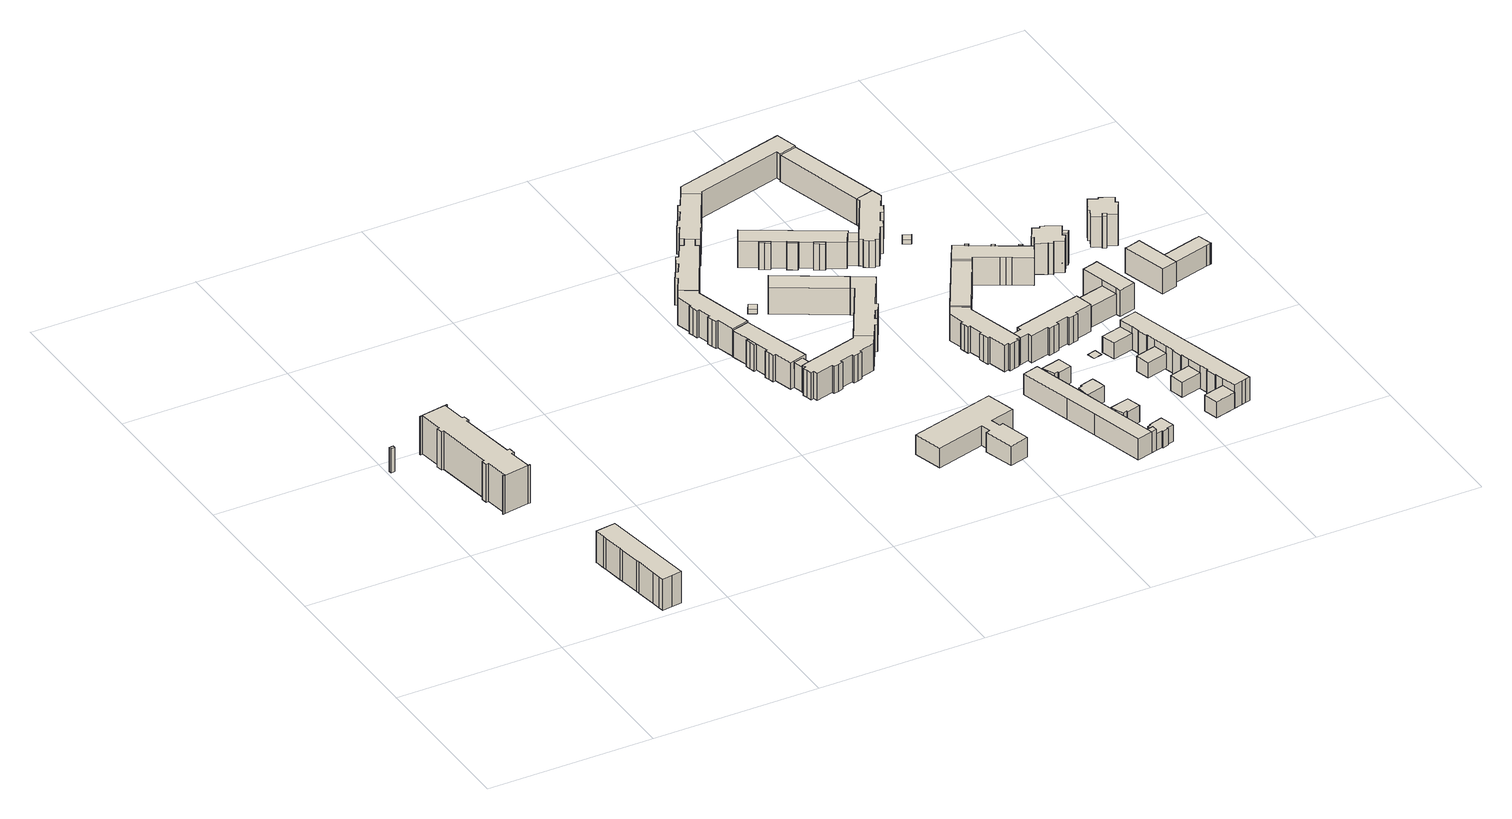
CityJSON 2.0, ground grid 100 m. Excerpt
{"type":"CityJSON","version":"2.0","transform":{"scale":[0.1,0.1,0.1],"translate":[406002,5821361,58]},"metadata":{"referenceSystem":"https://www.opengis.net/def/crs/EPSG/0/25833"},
"CityObjects":{
"building1":{"type":"Building","attributes":{"Gemeindeschluessel":"11000010","BezugspunktDach":"2200","function":"51009_1610","measuredHeight":15.2,"storeysAboveGround":0},"address":[{"country":"Germany","locality":"Berlin"}],"geometry":[{"type":"Solid","lod":"1","boundaries":[[[[0,1,2,3]],[[4,5,6,7]],[[4,7,3,2]],[[5,4,2,1]],[[6,5,1,0]],[[7,6,0,3]]]]}]},
"building2":{"type":"Building","attributes":{"Gemeindeschluessel":"11000010","BezugspunktDach":"2200","function":"31001_1010","measuredHeight":19.89,"storeysAboveGround":6},"address":[{"country":"Germany","locality":"Berlin","thoroughfareNumber":"15, 17, 19, 21","thoroughfareName":"Lichtenhainer Straße"}],"geometry":[{"type":"Solid","lod":"1","boundaries":[[[[8,9,10,11,12,13,14,15,16,17,18,19,20,21]],[[22,23,24,25,26,27,28,29,30,31,32,33,34,35]],[[22,35,21,20]],[[23,22,20,19]],[[24,23,19,18]],[[25,24,18,17]],[[26,25,17,16]],[[27,26,16,15]],[[28,27,15,14]],[[29,28,14,13]],[[30,29,13,12]],[[31,30,12,11]],[[32,31,11,10]],[[33,32,10,9]],[[34,33,9,8]],[[35,34,8,21]]]]}]},
"building3":{"type":"Building","attributes":{"Gemeindeschluessel":"11000010","BezugspunktDach":"2200","function":"31001_1022","measuredHeight":24.16,"storeysAboveGround":8},"address":[{"country":"Germany","locality":"Berlin","thoroughfareNumber":"23","thoroughfareName":"Lichtenhainer Straße"}],"geometry":[{"type":"Solid","lod":"1","boundaries":[[[[36,37,38,39,40,41,42,43,44,45,46,47,48,49,50,51,52,53,54,55,56,57,58,59,60,61,62,63,64,65]],[[66,67,68,69,70,71,72,73,74,75,76,77,78,79,80,81,82,83,84,85,86,87,88,89,90,91,92,93,94,95]],[[66,95,65,64]],[[67,66,64,63]],[[68,67,63,62]],[[69,68,62,61]],[[70,69,61,60]],[[71,70,60,59]],[[72,71,59,58]],[[73,72,58,57]],[[74,73,57,56]],[[75,74,56,55]],[[76,75,55,54]],[[77,76,54,53]],[[78,77,53,52]],[[79,78,52,51]],[[80,79,51,50]],[[81,80,50,49]],[[82,81,49,48]],[[83,82,48,47]],[[84,83,47,46]],[[85,84,46,45]],[[86,85,45,44]],[[87,86,44,43]],[[88,87,43,42]],[[89,88,42,41]],[[90,89,41,40]],[[91,90,40,39]],[[92,91,39,38]],[[93,92,38,37]],[[94,93,37,36]],[[95,94,36,65]]]]}]},
"building4":{"type":"Building","attributes":{"Gemeindeschluessel":"11000010","function":"31001_1010"},"address":[{"country":"Germany","locality":"Berlin","thoroughfareNumber":"10, 12, 8","thoroughfareName":"Albert-Kuntz-Straße"}],"children":["building4-1","building4-2","building4-3"]},
"building4-1":{"type":"BuildingPart","attributes":{"BezugspunktDach":"2200","measuredHeight":16.73,"storeysAboveGround":5},"parents":["building4"],"geometry":[{"type":"MultiSurface","lod":"1","boundaries":[[[96,97,98,99,100,101,102,103,104,105,106,107,108,109]],[[110,111,112,113,114,115,116,117,118,119,120,121,122,123]],[[110,123,109,108]],[[111,110,108,107]],[[124,125,126,127,128,111,107,106]],[[113,112,106,105]],[[114,113,105,104]],[[115,114,104,103]],[[116,115,103,102]],[[117,116,102,101]],[[118,117,101,100]],[[119,118,100,99]],[[123,122,96,109]],[[112,128,127,126,125,124]],[[129,120,119,99,98]],[[121,120,98,97]],[[121,97,96,122]]]}]},
"building4-2":{"type":"BuildingPart","attributes":{"BezugspunktDach":"2200","measuredHeight":16.73,"storeysAboveGround":5},"parents":["building4"],"geometry":[{"type":"MultiSurface","lod":"1","boundaries":[[[130,131,99,98,97,96,132]],[[122,121,120,119,133,134,135]],[[122,135,132,96]],[[133,119,99,131]],[[134,133,131,130]],[[135,134,130,132]],[[122,96,97,121]],[[120,121,97,98]],[[136,119,120,98,99]]]}]},
"building4-3":{"type":"BuildingPart","attributes":{"BezugspunktDach":"2200","measuredHeight":15.89,"storeysAboveGround":5},"parents":["building4"],"geometry":[{"type":"Solid","lod":"1","boundaries":[[[[137,138,126,125]],[[127,139,140,112]],[[139,127,126,138]],[[140,139,138,137]],[[112,140,137,125]],[[127,112,125,126]]]]}]},
"building5":{"type":"Building","attributes":{"Gemeindeschluessel":"11000010","BezugspunktDach":"2200","function":"31001_1010","measuredHeight":17.14,"storeysAboveGround":5},"address":[{"country":"Germany","locality":"Berlin","thoroughfareNumber":"14, 16, 18","thoroughfareName":"Albert-Kuntz-Straße"}],"geometry":[{"type":"Solid","lod":"1","boundaries":[[[[141,142,143,144,145,146,147,148,149,150,151,152,153,154,155,156]],[[157,158,159,160,161,162,163,164,165,166,167,168,169,170,171,172]],[[157,172,156,155]],[[158,157,155,154]],[[159,158,154,153]],[[160,159,153,152]],[[161,160,152,151]],[[162,161,151,150]],[[163,162,150,149]],[[164,163,149,148]],[[165,164,148,147]],[[166,165,147,146]],[[167,166,146,145]],[[168,167,145,144]],[[169,168,144,143]],[[170,169,143,142]],[[171,170,142,141]],[[172,171,141,156]]]]}]},
"building6":{"type":"Building","attributes":{"Gemeindeschluessel":"11000010","BezugspunktDach":"2200","function":"31001_1010","measuredHeight":17.09,"storeysAboveGround":5},"address":[{"country":"Germany","locality":"Berlin","thoroughfareNumber":"2, 4, 6","thoroughfareName":"Albert-Kuntz-Straße"}],"geometry":[{"type":"Solid","lod":"1","boundaries":[[[[173,174,175,176,177,178,179,180,181,182,183,184,185,186,187,188,189,190,191,192,193,194]],[[195,196,197,198,199,200,201,202,203,204,205,206,207,208,209,210,211,212,213,214,215,216]],[[195,216,194,193]],[[196,195,193,192]],[[197,196,192,191]],[[198,197,191,190]],[[199,198,190,189]],[[200,199,189,188]],[[201,200,188,187]],[[202,201,187,186]],[[203,202,186,185]],[[204,203,185,184]],[[205,204,184,183]],[[206,205,183,182]],[[207,206,182,181]],[[208,207,181,180]],[[209,208,180,179]],[[210,209,179,178]],[[211,210,178,177]],[[212,211,177,176]],[[213,212,176,175]],[[214,213,175,174]],[[215,214,174,173]],[[216,215,173,194]]]]}]},
"building7":{"type":"Building","attributes":{"name":"Melanchthon-Gymnasium","Gemeindeschluessel":"11000010","BezugspunktDach":"2200","function":"31001_3021","measuredHeight":12.32,"storeysAboveGround":3},"address":[{"country":"Germany","locality":"Berlin","thoroughfareNumber":"75","thoroughfareName":"Adele-Sandrock-Straße"}],"geometry":[{"type":"Solid","lod":"1","boundaries":[[[[217,218,219,220,221,222,223,224,225,226,227,228]],[[229,230,231,232,233,234,235,236,237,238,239,240]],[[229,240,228,227]],[[230,229,227,226]],[[231,230,226,225]],[[232,231,225,224]],[[233,232,224,223]],[[234,233,223,222]],[[235,234,222,221]],[[236,235,221,220]],[[237,236,220,219]],[[238,237,219,218]],[[239,238,218,217]],[[240,239,217,228]]]]}]},
"building8":{"type":"Building","attributes":{"Gemeindeschluessel":"11000010","BezugspunktDach":"2200","function":"31001_1010","measuredHeight":16.7,"storeysAboveGround":5},"address":[{"country":"Germany","locality":"Berlin","thoroughfareNumber":"20, 22, 24","thoroughfareName":"Albert-Kuntz-Straße"}],"geometry":[{"type":"Solid","lod":"1","boundaries":[[[[241,242,243,244,245,246,247,248,249,250,251,252,253,254,255,256,257,258]],[[259,260,261,262,263,264,265,266,267,268,269,270,271,272,273,274,275,276]],[[259,276,258,257]],[[260,259,257,256]],[[261,260,256,255]],[[262,261,255,254]],[[263,262,254,253]],[[264,263,253,252]],[[265,264,252,251]],[[266,265,251,250]],[[267,266,250,249]],[[268,267,249,248]],[[269,268,248,247]],[[270,269,247,246]],[[271,270,246,245]],[[272,271,245,244]],[[273,272,244,243]],[[274,273,243,242]],[[275,274,242,241]],[[276,275,241,258]]]]}]},
"building9":{"type":"Building","attributes":{"Gemeindeschluessel":"11000010","BezugspunktDach":"2200","function":"31001_2520","measuredHeight":2.68,"storeysAboveGround":1},"address":[{"country":"Germany","locality":"Berlin","thoroughfareNumber":"85 (1)","thoroughfareName":"Adele-Sandrock-Straße"}],"geometry":[{"type":"Solid","lod":"1","boundaries":[[[[277,278,279,280]],[[281,282,283,284]],[[281,284,280,279]],[[282,281,279,278]],[[283,282,278,277]],[[284,283,277,280]]]]}]},
"building10":{"type":"Building","attributes":{"Gemeindeschluessel":"11000010","BezugspunktDach":"2200","function":"31001_1010","measuredHeight":16.84,"storeysAboveGround":5},"address":[{"country":"Germany","locality":"Berlin","thoroughfareNumber":"26, 28, 30","thoroughfareName":"Albert-Kuntz-Straße"}],"geometry":[{"type":"Solid","lod":"1","boundaries":[[[[245,244,285,286,287,288,289,290,291,292,293,294,295,296,297,298]],[[299,300,301,302,303,304,305,306,307,308,309,310,311,312,313,314]],[[299,314,298,297]],[[300,299,297,296]],[[301,300,296,295]],[[302,301,295,294]],[[303,302,294,293]],[[304,303,293,292]],[[305,304,292,291]],[[306,305,291,290]],[[307,306,290,289]],[[308,307,289,288]],[[309,308,288,287]],[[310,309,287,286]],[[311,310,286,285]],[[312,311,285,244]],[[313,312,244,245]],[[314,313,245,298]]]]}]},
"building11":{"type":"Building","attributes":{"Gemeindeschluessel":"11000010","BezugspunktDach":"2200","function":"31001_1010","measuredHeight":16.77,"storeysAboveGround":5},"address":[{"country":"Germany","locality":"Berlin","thoroughfareNumber":"93, 95, 97","thoroughfareName":"Adele-Sandrock-Straße"}],"geometry":[{"type":"Solid","lod":"1","boundaries":[[[[315,316,317,318]],[[319,320,321,322]],[[319,322,318,317]],[[320,319,317,316]],[[321,320,316,315]],[[322,321,315,318]]]]}]},
"building12":{"type":"Building","attributes":{"Gemeindeschluessel":"11000010","BezugspunktDach":"2200","function":"31001_1010","measuredHeight":16.81,"storeysAboveGround":5},"address":[{"country":"Germany","locality":"Berlin","thoroughfareNumber":"85, 87, 89, 91","thoroughfareName":"Adele-Sandrock-Straße"}],"geometry":[{"type":"Solid","lod":"1","boundaries":[[[[323,324,325,326,327,328,329,330,331,332,333,334,335,336,337,338]],[[339,340,341,342,343,344,345,346,347,348,349,350,351,352,353,354]],[[339,354,338,337]],[[340,339,337,336]],[[341,340,336,335]],[[342,341,335,334]],[[343,342,334,333]],[[344,343,333,332]],[[345,344,332,331]],[[346,345,331,330]],[[347,346,330,329]],[[348,347,329,328]],[[349,348,328,327]],[[350,349,327,326]],[[351,350,326,325]],[[352,351,325,324]],[[353,352,324,323]],[[354,353,323,338]]]]}]},
"building13":{"type":"Building","attributes":{"Gemeindeschluessel":"11000010","function":"31001_1010"},"address":[{"country":"Germany","locality":"Berlin","thoroughfareNumber":"101, 103, 105, 99","thoroughfareName":"Adele-Sandrock-Straße"}],"children":["building13-1","building13-2","building13-3","building13-4","building13-5"]},
"building13-1":{"type":"BuildingPart","attributes":{"BezugspunktDach":"2200","measuredHeight":16.67,"storeysAboveGround":5},"parents":["building13"],"geometry":[{"type":"MultiSurface","lod":"1","boundaries":[[[355,356,357,358,359,360,361,362,363]],[[364,365,366,367,368,369,370,371,372]],[[364,372,363,362]],[[365,364,362,361]],[[373,374,361,360]],[[367,366,360,359]],[[368,367,359,375,376,368,377]],[[369,368,358,357]],[[378,379,357,356,380,381]],[[372,371,355,363]],[[366,365,374,373]],[[377,368,376,375,382,358]],[[369,357,379,378]],[[370,381,380,356]],[[371,383,370,356,355]]]}]},
"building13-2":{"type":"BuildingPart","attributes":{"BezugspunktDach":"2200","measuredHeight":15.43,"storeysAboveGround":5},"parents":["building13"],"geometry":[{"type":"MultiSurface","lod":"1","boundaries":[[[384,385,374,373]],[[365,386,387,366]],[[386,365,374,385]],[[387,386,385,384]],[[366,387,384,373]],[[365,388,366,373,374]]]}]},
"building13-3":{"type":"BuildingPart","attributes":{"BezugspunktDach":"2200","measuredHeight":16.67,"storeysAboveGround":5},"parents":["building13"],"geometry":[{"type":"MultiSurface","lod":"1","boundaries":[[[389,357,379,390]],[[378,369,391,392]],[[378,392,390,379]],[[391,369,357,389]],[[392,391,389,390]],[[393,369,378,379,357]]]}]},
"building13-4":{"type":"BuildingPart","attributes":{"BezugspunktDach":"2200","measuredHeight":16.67,"storeysAboveGround":5},"parents":["building13"],"geometry":[{"type":"Solid","lod":"1","boundaries":[[[[394,395,375,358,396]],[[368,376,397,398,399]],[[368,399,396,358]],[[397,376,375,395]],[[398,397,395,394]],[[399,398,394,396]],[[376,368,358,375]]]]}]},
"building13-5":{"type":"BuildingPart","attributes":{"BezugspunktDach":"2200","measuredHeight":16.67,"storeysAboveGround":5},"parents":["building13"],"geometry":[{"type":"MultiSurface","lod":"1","boundaries":[[[400,401,380,355,402]],[[371,381,403,404,405]],[[371,405,402,355]],[[403,381,380,401]],[[404,403,401,400]],[[405,404,400,402]],[[381,370,356,380]],[[371,355,356,370]]]}]},
"building14":{"type":"Building","attributes":{"Gemeindeschluessel":"11000010","function":"31001_1010"},"address":[{"country":"Germany","locality":"Berlin","thoroughfareNumber":"40, 42, 44, 46","thoroughfareName":"Adele-Sandrock-Straße"}],"children":["building14-1","building14-2","building14-3","building14-4","building14-5","building14-6","building14-7","building14-8","building14-9"]},
"building14-1":{"type":"BuildingPart","attributes":{"BezugspunktDach":"2200","measuredHeight":13.2,"storeysAboveGround":6},"parents":["building14"],"geometry":[{"type":"MultiSurface","lod":"1","boundaries":[[[406,407,408,409,410,411,412,413,414,415,416,417,418]],[[419,420,421,422,423,424,425,426,427,428,429,430,431]],[[419,431,418,417]],[[432,433,419,417,416]],[[421,420,416,415]],[[434,435,436,415,414]],[[423,422,414,413]],[[424,423,413,412]],[[425,437,438,439,412,411]],[[426,425,411,410]],[[428,427,409,408]],[[429,428,408,407]],[[430,429,407,406]],[[431,430,406,418]],[[420,419,433,432]],[[422,421,436,435,434]],[[424,439,438,437,425,440]],[[427,426,410,409]]]}]},
"building14-2":{"type":"BuildingPart","attributes":{"BezugspunktDach":"2200","measuredHeight":10.64,"storeysAboveGround":6},"parents":["building14"],"geometry":[{"type":"MultiSurface","lod":"1","boundaries":[[[441,442,443,444,445,446,447,448,449]],[[450,451,452,453,454,455,456,457,458]],[[450,458,449,448]],[[451,450,448,447]],[[452,451,447,446]],[[453,452,446,445]],[[454,453,445,444]],[[455,454,444,443]],[[456,459,460,443,442]],[[457,456,442,441]],[[458,457,441,449]],[[455,460,459,456]]]}]},
"building14-3":{"type":"BuildingPart","attributes":{"BezugspunktDach":"2200","measuredHeight":9.88,"storeysAboveGround":6},"parents":["building14"],"geometry":[{"type":"MultiSurface","lod":"1","boundaries":[[[434,460,459,435]],[[456,455,422,421]],[[456,421,435,459]],[[422,455,460,434]],[[456,459,460,455,461]],[[421,422,434,435]]]}]},
"building14-4":{"type":"BuildingPart","attributes":{"BezugspunktDach":"2200","measuredHeight":13.2,"storeysAboveGround":6},"parents":["building14"],"geometry":[{"type":"MultiSurface","lod":"1","boundaries":[[[409,462,463,410]],[[464,465,427,426]],[[464,426,410,463]],[[465,466,467,463,462]],[[427,465,462,409]],[[464,467,466,465]],[[468,426,427,409,410]]]}]},
"building14-5":{"type":"BuildingPart","attributes":{"BezugspunktDach":"2200","measuredHeight":10.46,"storeysAboveGround":6},"parents":["building14"],"geometry":[{"type":"Solid","lod":"1","boundaries":[[[[467,466,469,470,471,472,473,474,475,476,477]],[[478,479,480,481,482,483,484,485,465,464,486]],[[478,486,477,476]],[[479,478,476,475]],[[480,479,475,474]],[[481,480,474,473]],[[482,481,473,472]],[[483,482,472,471]],[[484,483,471,470]],[[485,484,470,469]],[[465,485,469,466]],[[486,464,467,477]],[[464,465,466,467]]]]}]},
"building14-6":{"type":"BuildingPart","attributes":{"BezugspunktDach":"2200","measuredHeight":10.42,"storeysAboveGround":6},"parents":["building14"],"geometry":[{"type":"Solid","lod":"1","boundaries":[[[[432,487,488,489,433]],[[490,491,492,420,419]],[[490,419,433,489]],[[491,490,489,488]],[[420,492,487,432]],[[492,491,488,487]],[[432,433,419,420]]]]}]},
"building14-7":{"type":"BuildingPart","attributes":{"BezugspunktDach":"2200","measuredHeight":10.42,"storeysAboveGround":6},"parents":["building14"],"geometry":[{"type":"Solid","lod":"1","boundaries":[[[[488,487,493,494,495,496,497,489]],[[498,499,500,501,502,492,491,490]],[[498,490,489,497]],[[499,498,497,496]],[[500,499,496,495]],[[501,500,495,494]],[[502,501,494,493]],[[492,502,493,487]],[[490,491,488,489]],[[491,492,487,488]]]]}]},
"building14-8":{"type":"BuildingPart","attributes":{"BezugspunktDach":"2200","measuredHeight":10.4,"storeysAboveGround":6},"parents":["building14"],"geometry":[{"type":"MultiSurface","lod":"1","boundaries":[[[437,503,504,438]],[[505,506,425,424]],[[505,424,438,504]],[[425,506,503,437]],[[506,505,504,503,507]],[[425,437,438,424]]]}]},
"building14-9":{"type":"BuildingPart","attributes":{"BezugspunktDach":"2200","measuredHeight":10.4,"storeysAboveGround":6},"parents":["building14"],"geometry":[{"type":"MultiSurface","lod":"1","boundaries":[[[503,508,509,510,511,512,504]],[[513,514,515,516,517,506,505]],[[513,505,504,512]],[[514,513,512,511]],[[515,514,511,510]],[[516,515,510,509]],[[517,516,509,508]],[[506,517,508,503]],[[505,506,503,504,518]]]}]},
"building15":{"type":"Building","attributes":{"Gemeindeschluessel":"11000010","BezugspunktDach":"2200","function":"31001_1010","measuredHeight":16.73,"storeysAboveGround":5},"address":[{"country":"Germany","locality":"Berlin","thoroughfareNumber":"80, 82, 84","thoroughfareName":"Adele-Sandrock-Straße"}],"geometry":[{"type":"Solid","lod":"1","boundaries":[[[[519,520,521,522,523,524,525,526,527,528,529,530,531,532,533,534,535,536,537,538,539,540]],[[541,542,543,544,545,546,547,548,549,550,551,552,553,554,555,556,557,558,559,560,561,562]],[[541,562,540,539]],[[542,541,539,538]],[[543,542,538,537]],[[544,543,537,536]],[[545,544,536,535]],[[546,545,535,534]],[[547,546,534,533]],[[548,547,533,532]],[[549,548,532,531]],[[550,549,531,530]],[[551,550,530,529]],[[552,551,529,528]],[[553,552,528,527]],[[554,553,527,526]],[[555,554,526,525]],[[556,555,525,524]],[[557,556,524,523]],[[558,557,523,522]],[[559,558,522,521]],[[560,559,521,520]],[[561,560,520,519]],[[562,561,519,540]]]]}]},
"building16":{"type":"Building","attributes":{"Gemeindeschluessel":"11000010","BezugspunktDach":"2200","function":"31001_1010","measuredHeight":16.61,"storeysAboveGround":5},"address":[{"country":"Germany","locality":"Berlin","thoroughfareNumber":"32, 34, 36, 38, 40","thoroughfareName":"Albert-Kuntz-Straße"}],"geometry":[{"type":"Solid","lod":"1","boundaries":[[[[563,564,565,566,567,568,569,570]],[[571,572,573,574,575,576,577,578]],[[571,578,570,569]],[[572,571,569,568]],[[573,572,568,567]],[[574,573,567,566]],[[575,574,566,565]],[[576,575,565,564]],[[577,576,564,563]],[[578,577,563,570]]]]}]},
"building17":{"type":"Building","attributes":{"Gemeindeschluessel":"11000010","BezugspunktDach":"2200","function":"31001_1010","measuredHeight":17.08,"storeysAboveGround":5},"address":[{"country":"Germany","locality":"Berlin","thoroughfareNumber":"86, 88, 90","thoroughfareName":"Adele-Sandrock-Straße"}],"geometry":[{"type":"Solid","lod":"1","boundaries":[[[[579,580,581,582]],[[583,584,585,586]],[[583,586,582,581]],[[584,583,581,580]],[[585,584,580,579]],[[586,585,579,582]]]]}]},
"building18":{"type":"Building","attributes":{"Gemeindeschluessel":"11000010","BezugspunktDach":"2200","function":"31001_1010","measuredHeight":16.94,"storeysAboveGround":5},"address":[{"country":"Germany","locality":"Berlin","thoroughfareNumber":"1, 3, 5","thoroughfareName":"Schwarzheider Straße"}],"geometry":[{"type":"Solid","lod":"1","boundaries":[[[[587,588,589,590,591,592,593,594,595,596,597,598,599,600,601,602,603,604]],[[605,606,607,608,609,610,611,612,613,614,615,616,617,618,619,620,621,622]],[[605,622,604,603]],[[606,605,603,602]],[[607,606,602,601]],[[608,607,601,600]],[[609,608,600,599]],[[610,609,599,598]],[[611,610,598,597]],[[612,611,597,596]],[[613,612,596,595]],[[614,613,595,594]],[[615,614,594,593]],[[616,615,593,592]],[[617,616,592,591]],[[618,617,591,590]],[[619,618,590,589]],[[620,619,589,588]],[[621,620,588,587]],[[622,621,587,604]]]]}]},
"building19":{"type":"Building","attributes":{"Gemeindeschluessel":"11000010","BezugspunktDach":"2200","function":"31001_1010","measuredHeight":16.68,"storeysAboveGround":5},"address":[{"country":"Germany","locality":"Berlin","thoroughfareNumber":"107, 109, 111","thoroughfareName":"Adele-Sandrock-Straße"}],"geometry":[{"type":"Solid","lod":"1","boundaries":[[[[623,624,625,626,627,628,629,630,631,632,633,634,635,636,637,638,639,640,641,642,643,644]],[[386,645,646,647,648,649,650,651,652,653,654,655,656,657,658,659,660,661,662,663,664,387]],[[386,387,644,643]],[[645,386,643,642]],[[646,645,642,641]],[[647,646,641,640]],[[648,647,640,639]],[[649,648,639,638]],[[650,649,638,637]],[[651,650,637,636]],[[652,651,636,635]],[[653,652,635,634]],[[654,653,634,633]],[[655,654,633,632]],[[656,655,632,631]],[[657,656,631,630]],[[658,657,630,629]],[[659,658,629,628]],[[660,659,628,627]],[[661,660,627,626]],[[662,661,626,625]],[[663,662,625,624]],[[664,663,624,623]],[[387,664,623,644]]]]}]},
"building20":{"type":"Building","attributes":{"Gemeindeschluessel":"11000010","BezugspunktDach":"2200","function":"31001_2520","measuredHeight":0.29,"storeysAboveGround":1},"address":[{"country":"Germany","locality":"Berlin","thoroughfareNumber":"1 (1)","thoroughfareName":"Schwarzheider Straße"}],"geometry":[{"type":"Solid","lod":"1","boundaries":[[[[665,666,667,668]],[[669,670,671,672]],[[669,672,668,667]],[[670,669,667,666]],[[671,670,666,665]],[[672,671,665,668]]]]}]},
"building21":{"type":"Building","attributes":{"Gemeindeschluessel":"11000010","BezugspunktDach":"2200","function":"31001_1010","measuredHeight":16.71,"storeysAboveGround":5},"address":[{"country":"Germany","locality":"Berlin","thoroughfareNumber":"42, 44, 46, 48","thoroughfareName":"Albert-Kuntz-Straße"}],"geometry":[{"type":"Solid","lod":"1","boundaries":[[[[641,640,673,674]],[[675,647,646,676]],[[675,676,674,673]],[[647,675,673,640]],[[646,647,640,641]],[[676,646,641,674]]]]}]},
"building22":{"type":"Building","attributes":{"Gemeindeschluessel":"11000010","BezugspunktDach":"2200","function":"31001_2520","measuredHeight":2.44,"storeysAboveGround":1},"address":[{"country":"Germany","locality":"Berlin","thoroughfareNumber":"107 (1)","thoroughfareName":"Adele-Sandrock-Straße"}],"geometry":[{"type":"Solid","lod":"1","boundaries":[[[[677,678,679,680]],[[681,682,683,684]],[[681,684,680,679]],[[682,681,679,678]],[[683,682,678,677]],[[684,683,677,680]]]]}]},
"building23":{"type":"Building","attributes":{"Gemeindeschluessel":"11000010","BezugspunktDach":"2200","function":"51009_1610","measuredHeight":16.98,"storeysAboveGround":0},"address":[{"country":"Germany","locality":"Berlin"}],"geometry":[{"type":"Solid","lod":"1","boundaries":[[[[685,686,687,688]],[[689,690,691,692]],[[689,692,688,687]],[[690,689,687,686]],[[691,690,686,685]],[[692,691,685,688]]]]}]},
"building24":{"type":"Building","attributes":{"Gemeindeschluessel":"11000010","BezugspunktDach":"2200","function":"31001_1010","measuredHeight":10.22,"storeysAboveGround":3},"address":[{"country":"Germany","locality":"Berlin","thoroughfareNumber":"9","thoroughfareName":"Annaburger Straße"}],"geometry":[{"type":"Solid","lod":"1","boundaries":[[[[693,694,695,696]],[[697,698,699,700]],[[697,700,696,695]],[[698,697,695,694]],[[699,698,694,693]],[[700,699,693,696]]]]}]},
"building25":{"type":"Building","attributes":{"Gemeindeschluessel":"11000010","BezugspunktDach":"2200","function":"31001_1010","measuredHeight":9.61,"storeysAboveGround":3},"address":[{"country":"Germany","locality":"Berlin","thoroughfareNumber":"11","thoroughfareName":"Annaburger Straße"}],"geometry":[{"type":"Solid","lod":"1","boundaries":[[[[701,702,703,704]],[[705,706,707,708]],[[705,708,704,703]],[[706,705,703,702]],[[707,706,702,701]],[[708,707,701,704]]]]}]},
"building26":{"type":"Building","attributes":{"Gemeindeschluessel":"11000010","BezugspunktDach":"2200","function":"31001_1010","measuredHeight":9.65,"storeysAboveGround":3},"address":[{"country":"Germany","locality":"Berlin","thoroughfareNumber":"6","thoroughfareName":"Schwarzheider Straße"}],"geometry":[{"type":"Solid","lod":"1","boundaries":[[[[709,710,711,712]],[[713,714,715,716]],[[713,716,712,711]],[[714,713,711,710]],[[715,714,710,709]],[[716,715,709,712]]]]}]},
"building27":{"type":"Building","attributes":{"Gemeindeschluessel":"11000010","BezugspunktDach":"2200","function":"31001_1010","measuredHeight":10.16,"storeysAboveGround":3},"address":[{"country":"Germany","locality":"Berlin","thoroughfareNumber":"4","thoroughfareName":"Schwarzheider Straße"}],"geometry":[{"type":"Solid","lod":"1","boundaries":[[[[717,718,719,720]],[[721,722,723,724]],[[721,724,720,719]],[[722,721,719,718]],[[723,722,718,717]],[[724,723,717,720]]]]}]},
"building28":{"type":"Building","attributes":{"Gemeindeschluessel":"11000010","BezugspunktDach":"2200","function":"31001_1010","measuredHeight":17.4,"storeysAboveGround":5},"address":[{"country":"Germany","locality":"Berlin","thoroughfareNumber":"92, 94, 96","thoroughfareName":"Adele-Sandrock-Straße"}],"geometry":[{"type":"Solid","lod":"1","boundaries":[[[[725,726,727,728,729,730,731,732,733,734,735,736,737,738,739,740]],[[741,742,743,744,745,746,747,748,749,750,751,752,753,754,755,756]],[[741,756,740,739]],[[742,741,739,738]],[[743,742,738,737]],[[744,743,737,736]],[[745,744,736,735]],[[746,745,735,734]],[[747,746,734,733]],[[748,747,733,732]],[[749,748,732,731]],[[750,749,731,730]],[[751,750,730,729]],[[752,751,729,728]],[[753,752,728,727]],[[754,753,727,726]],[[755,754,726,725]],[[756,755,725,740]]]]}]},
"building29":{"type":"Building","attributes":{"Gemeindeschluessel":"11000010","BezugspunktDach":"2200","function":"51009_1610","measuredHeight":16.85,"storeysAboveGround":0},"address":[{"country":"Germany","locality":"Berlin"}],"geometry":[{"type":"Solid","lod":"1","boundaries":[[[[757,758,759,760]],[[761,762,763,764]],[[761,764,760,759]],[[762,761,759,758]],[[763,762,758,757]],[[764,763,757,760]]]]}]},
"building30":{"type":"Building","attributes":{"Gemeindeschluessel":"11000010","BezugspunktDach":"2200","function":"31001_1120","measuredHeight":16.43,"storeysAboveGround":4},"address":[{"country":"Germany","locality":"Berlin","thoroughfareNumber":"5, 6, 7, 8","thoroughfareName":"Branitzer Karree"}],"geometry":[{"type":"Solid","lod":"1","boundaries":[[[[765,766,767,768,769,770,771,772,773,774,775,776,777,778,779,780,781,782,783,784,785,786,787,788,789,790]],[[791,792,793,794,795,796,698,697,797,798,799,800,801,802,803,804,805,806,807,808,809,810,811,812,813,814]],[[791,814,790,789]],[[792,791,789,788]],[[793,792,788,787]],[[794,793,787,786]],[[795,794,786,785]],[[796,795,785,784]],[[698,796,784,783]],[[697,698,783,782]],[[797,697,782,781]],[[798,797,781,780]],[[799,798,780,779]],[[800,799,779,778]],[[801,800,778,777]],[[802,801,777,776]],[[803,802,776,775]],[[804,803,775,774]],[[805,804,774,773]],[[806,805,773,772]],[[807,806,772,771]],[[808,807,771,770]],[[809,808,770,769]],[[810,809,769,768]],[[811,810,768,767]],[[812,811,767,766]],[[813,812,766,765]],[[814,813,765,790]]]]}]},
"building31":{"type":"Building","attributes":{"Gemeindeschluessel":"11000010","BezugspunktDach":"2200","function":"31001_1010","measuredHeight":13.75,"storeysAboveGround":4},"address":[{"country":"Germany","locality":"Berlin","thoroughfareNumber":"7","thoroughfareName":"Schwarzheider Straße"}],"geometry":[{"type":"Solid","lod":"1","boundaries":[[[[815,816,817,818,819,820,821,822,823,824]],[[825,826,827,828,829,830,831,832,833,834]],[[825,834,824,823]],[[826,825,823,822]],[[827,826,822,821]],[[828,827,821,820]],[[829,828,820,819]],[[830,829,819,818]],[[831,830,818,817]],[[832,831,817,816]],[[833,832,816,815]],[[834,833,815,824]]]]}]},
"building32":{"type":"Building","attributes":{"Gemeindeschluessel":"11000010","BezugspunktDach":"2200","function":"51009_1610","measuredHeight":16.87,"storeysAboveGround":0},"address":[{"country":"Germany","locality":"Berlin"}],"geometry":[{"type":"Solid","lod":"1","boundaries":[[[[835,836,837,838]],[[839,840,841,842]],[[839,842,838,837]],[[840,839,837,836]],[[841,840,836,835]],[[842,841,835,838]]]]}]},
"building33":{"type":"Building","attributes":{"Gemeindeschluessel":"11000010","BezugspunktDach":"2200","function":"31001_1120","measuredHeight":16.55,"storeysAboveGround":4},"address":[{"country":"Germany","locality":"Berlin","thoroughfareNumber":"9","thoroughfareName":"Schwarzheider Straße"}],"geometry":[{"type":"Solid","lod":"1","boundaries":[[[[843,844,845,846,847,848,849]],[[850,851,852,853,829,827,854]],[[850,854,849,848]],[[851,850,848,847]],[[852,851,847,846]],[[853,852,846,845]],[[829,853,845,844]],[[827,829,844,843]],[[854,827,843,849]]]]}]},
"building34":{"type":"Building","attributes":{"Gemeindeschluessel":"11000010","BezugspunktDach":"2200","function":"31001_1010","measuredHeight":19.63,"storeysAboveGround":6},"address":[{"country":"Germany","locality":"Berlin","thoroughfareNumber":"98","thoroughfareName":"Adele-Sandrock-Straße"}],"geometry":[{"type":"Solid","lod":"1","boundaries":[[[[855,856,857,858,859,860,861,862,863,864,865,866,867,868,869,870,871,872,873,874]],[[875,876,877,878,879,880,881,882,883,884,885,886,887,888,889,890,891,892,893,894]],[[875,894,874,873]],[[876,875,873,872]],[[877,876,872,871]],[[878,877,871,870]],[[879,878,870,869]],[[880,879,869,868]],[[881,880,868,867]],[[882,881,867,866]],[[883,882,866,865]],[[884,883,865,864]],[[885,884,864,863]],[[886,885,863,862]],[[887,886,862,861]],[[888,887,861,860]],[[889,888,860,859]],[[890,889,859,858]],[[891,890,858,857]],[[892,891,857,856]],[[893,892,856,855]],[[894,893,855,874]]]]}]},
"building35":{"type":"Building","attributes":{"Gemeindeschluessel":"11000010","BezugspunktDach":"2200","function":"51009_1610","measuredHeight":20.42,"storeysAboveGround":0},"address":[{"country":"Germany","locality":"Berlin"}],"geometry":[{"type":"Solid","lod":"1","boundaries":[[[[895,896,897,898]],[[899,900,901,902]],[[899,902,898,897]],[[900,899,897,896]],[[901,900,896,895]],[[902,901,895,898]]]]}]},
"building36":{"type":"Building","attributes":{"Gemeindeschluessel":"11000010","BezugspunktDach":"2200","function":"31001_1120","measuredHeight":15.66,"storeysAboveGround":4},"address":[{"country":"Germany","locality":"Berlin","thoroughfareNumber":"11","thoroughfareName":"Schwarzheider Straße"}],"geometry":[{"type":"Solid","lod":"1","boundaries":[[[[903,904,905,906,907,908,909]],[[910,911,912,913,914,915,916]],[[910,916,909,908]],[[911,910,908,907]],[[912,911,907,906]],[[913,912,906,905]],[[914,913,905,904]],[[915,914,904,903]],[[916,915,903,909]]]]}]},
"building37":{"type":"Building","attributes":{"Gemeindeschluessel":"11000010","BezugspunktDach":"2200","function":"51009_1610","measuredHeight":20.33,"storeysAboveGround":0},"address":[{"country":"Germany","locality":"Berlin"}],"geometry":[{"type":"Solid","lod":"1","boundaries":[[[[917,918,919,920,921]],[[922,923,924,925,926]],[[922,926,921,920]],[[923,922,920,919]],[[924,923,919,918]],[[925,924,918,917]],[[926,925,917,921]]]]}]},
"building38":{"type":"Building","attributes":{"Gemeindeschluessel":"11000010","BezugspunktDach":"2200","function":"31001_1010","measuredHeight":19.48,"storeysAboveGround":6},"address":[{"country":"Germany","locality":"Berlin","thoroughfareNumber":"100","thoroughfareName":"Adele-Sandrock-Straße"}],"geometry":[{"type":"Solid","lod":"1","boundaries":[[[[927,928,929,930,931,932,933,934,935,936,937,938,939,940,941,942,943,944]],[[945,946,947,948,949,950,951,952,953,954,955,956,957,958,924,923,922,959]],[[945,959,944,943]],[[946,945,943,942]],[[947,946,942,941]],[[948,947,941,940]],[[949,948,940,939]],[[950,949,939,938]],[[951,950,938,937]],[[952,951,937,936]],[[953,952,936,935]],[[954,953,935,934]],[[955,954,934,933]],[[956,955,933,932]],[[957,956,932,931]],[[958,957,931,930]],[[924,958,930,929]],[[923,924,929,928]],[[922,923,928,927]],[[959,922,927,944]]]]}]},
"building39":{"type":"Building","attributes":{"Gemeindeschluessel":"11000010","BezugspunktDach":"2200","function":"31001_1010","measuredHeight":13,"storeysAboveGround":4},"address":[{"country":"Germany","locality":"Berlin","thoroughfareNumber":"13","thoroughfareName":"Schwarzheider Straße"}],"geometry":[{"type":"Solid","lod":"1","boundaries":[[[[960,961,962,963,964,965,966,967,968]],[[969,970,971,972,973,974,975,913,912]],[[969,912,968,967]],[[970,969,967,966]],[[971,970,966,965]],[[972,971,965,964]],[[973,972,964,963]],[[974,973,963,962]],[[975,974,962,961]],[[913,975,961,960]],[[912,913,960,968]]]]}]}
},
"vertices":[
[4,1873,181],[28,1876,181],[26,1891,181],[2,1888,181],[26,1891,29],[28,1876,29],[4,1873,29],[2,1888,29],
[527,573,243],[536,513,243],[540,490,243],[557,370,243],[561,348,243],[579,228,243],[582,206,243],[600,86,243],[606,33,243],[612,2,243],[673,11,243],[734,20,243],[649,594,243],[527,576,243],[649,594,45],[734,20,45],[673,11,45],[612,2,45],[606,33,45],[600,86,45],[582,206,45],[579,228,45],[561,348,45],[557,370,45],[540,490,45],[536,513,45],[527,573,45],[527,576,45],
[221,1944,273],[234,1946,273],[256,1804,273],[242,1802,273],[248,1763,273],[262,1765,273],[315,1416,273],[300,1413,273],[306,1378,273],[320,1380,273],[341,1243,273],[329,1241,273],[330,1235,273],[342,1236,273],[495,1260,273],[508,1262,273],[507,1268,273],[494,1266,273],[473,1406,273],[490,1408,273],[484,1447,273],[468,1444,273],[416,1791,273],[429,1793,273],[423,1832,273],[410,1830,273],[389,1973,273],[400,1975,273],[399,1980,273],[220,1950,273],[399,1980,32],[400,1975,32],[389,1973,32],[410,1830,32],[423,1832,32],[429,1793,32],[416,1791,32],[468,1444,32],[484,1447,32],[490,1408,32],[473,1406,32],[494,1266,32],[507,1268,32],[508,1262,32],[495,1260,32],[342,1236,32],[330,1235,32],[329,1241,32],[341,1243,32],[320,1380,32],[306,1378,32],[300,1413,32],[315,1416,32],[262,1765,32],[248,1763,32],[242,1802,32],[256,1804,32],[234,1946,32],[221,1944,32],[220,1950,32],
[2154,1865,195],[2155,1865,195],[2172,1804,195],[2171,1804,195],[2193,1725,195],[2178,1721,195],[2186,1693,195],[2195,1663,195],[2210,1667,195],[2240,1557,195],[2265,1564,195],[2348,1587,195],[2230,2005,195],[2124,1977,195],[2230,2005,28],[2348,1587,28],[2265,1564,28],[2240,1557,28],[2210,1667,28],[2195,1663,28],[2186,1693,28],[2178,1721,28],[2193,1725,28],[2171,1804,28],[2172,1804,28],[2155,1865,28],[2154,1865,28],[2124,1977,28],[2265,1564,147],[2265,1564,187],[2323,1580,187],[2323,1580,28],[2274,1567,28],[2172,1804,83],
[2147,1830,195],[2156,1800,195],[2140,1861,195],[2156,1800,28],[2147,1830,28],[2140,1861,28],[2171,1804,70],
[2282,1505,187],[2338,1521,187],[2338,1521,28],[2282,1505,28],
[2040,2284,203],[2028,2281,203],[2036,2252,203],[2044,2222,203],[2056,2225,203],[2078,2147,203],[2064,2144,203],[2074,2112,203],[2082,2083,203],[2094,2086,203],[2124,1977,203],[2230,2005,203],[2134,2365,203],[2146,2386,203],[2048,2443,203],[2014,2382,203],[2048,2443,31],[2146,2386,31],[2134,2365,31],[2230,2005,31],[2124,1977,31],[2094,2086,31],[2082,2083,31],[2074,2112,31],[2064,2144,31],[2078,2147,31],[2056,2225,31],[2044,2222,31],[2036,2252,31],[2028,2281,31],[2040,2284,31],[2014,2382,31],
[2281,1448,196],[2289,1418,196],[2305,1423,196],[2312,1398,196],[2420,1428,196],[2424,1413,196],[2455,1421,196],[2484,1429,196],[2480,1444,196],[2562,1466,196],[2566,1451,196],[2593,1458,196],[2619,1466,196],[2615,1481,196],[2716,1508,196],[2751,1568,196],[2655,1623,196],[2644,1604,196],[2338,1521,196],[2282,1505,196],[2289,1481,196],[2273,1477,196],[2289,1481,25],[2282,1505,25],[2338,1521,25],[2644,1604,25],[2655,1623,25],[2751,1568,25],[2716,1508,25],[2615,1481,25],[2619,1466,25],[2593,1458,25],[2566,1451,25],[2562,1466,25],[2480,1444,25],[2484,1429,25],[2455,1421,25],[2424,1413,25],[2420,1428,25],[2312,1398,25],[2305,1423,25],[2289,1418,25],[2281,1448,25],[2273,1477,25],
[2569,522,147],[2866,602,147],[2883,544,147],[2858,537,147],[2909,358,147],[3025,391,147],[2977,570,147],[2954,563,147],[2938,622,147],[3087,662,147],[3039,839,147],[2520,697,147],[3039,839,24],[3087,662,24],[2938,622,24],[2954,563,24],[2977,570,24],[3025,391,24],[2909,358,24],[2858,537,24],[2883,544,24],[2866,602,24],[2569,522,24],[2520,697,24],
[2146,2386,202],[2359,2765,202],[2337,2777,202],[2367,2829,202],[2317,2858,202],[2286,2806,202],[2263,2818,202],[2208,2721,202],[2193,2729,202],[2177,2700,202],[2162,2674,202],[2176,2666,202],[2135,2594,202],[2121,2602,202],[2106,2577,202],[2090,2550,202],[2105,2542,202],[2048,2443,202],[2105,2542,35],[2090,2550,35],[2106,2577,35],[2121,2602,35],[2135,2594,35],[2176,2666,35],[2162,2674,35],[2177,2700,35],[2193,2729,35],[2208,2721,35],[2263,2818,35],[2286,2806,35],[2317,2858,35],[2367,2829,35],[2337,2777,35],[2359,2765,35],[2146,2386,35],[2048,2443,35],
[2439,2280,51],[2463,2324,51],[2420,2349,51],[2395,2305,51],[2420,2349,24],[2463,2324,24],[2439,2280,24],[2395,2305,24],
[2391,2816,202],[2607,3193,202],[2510,3250,202],[2454,3151,202],[2443,3158,202],[2427,3131,202],[2411,3103,202],[2422,3096,202],[2380,3023,202],[2369,3030,202],[2353,3003,202],[2337,2976,202],[2349,2969,202],[2293,2872,202],[2349,2969,34],[2337,2976,34],[2353,3003,34],[2369,3030,34],[2380,3023,34],[2422,3096,34],[2411,3103,34],[2427,3131,34],[2443,3158,34],[2454,3151,34],[2510,3250,34],[2607,3193,34],[2391,2816,34],[2367,2829,34],[2317,2858,34],[2293,2872,34],
[2865,2038,190],[2921,2137,190],[2546,2354,190],[2489,2255,190],[2546,2354,22],[2921,2137,22],[2865,2038,22],[2489,2255,22],
[2751,1568,189],[2809,1669,189],[2822,1661,189],[2837,1688,189],[2853,1714,189],[2839,1722,189],[2878,1789,189],[2891,1782,189],[2907,1809,189],[2923,1838,189],[2910,1845,189],[3038,2069,189],[2921,2137,189],[2865,2038,189],[2886,2026,189],[2655,1623,189],[2886,2026,21],[2865,2038,21],[2921,2137,21],[3038,2069,21],[2910,1845,21],[2923,1838,21],[2907,1809,21],[2891,1782,21],[2878,1789,21],[2839,1722,21],[2853,1714,21],[2837,1688,21],[2822,1661,21],[2809,1669,21],[2751,1568,21],[2655,1623,21],
[2660,2664,190],[2679,2654,190],[2842,2560,190],[2912,2520,190],[3065,2432,190],[3079,2456,190],[3121,2526,190],[2616,2814,190],[2563,2720,190],[2616,2814,23],[3121,2526,23],[3079,2456,23],[3065,2432,23],[2912,2520,23],[2842,2560,23],[2679,2654,23],[2660,2664,23],[2563,2720,23],[3079,2456,178],[3121,2526,178],[2967,2489,190],[2967,2489,23],[2912,2520,82],[2787,2592,23],[2787,2592,190],[2713,2634,190],[2713,2634,23],[2933,2508,190],[2678,2654,23],
[3131,2426,178],[3171,2497,178],[3171,2497,23],[3131,2426,23],[3118,2522,23],
[2833,2546,190],[2778,2577,190],[2833,2546,23],[2778,2577,23],[2842,2560,93],
[2930,2490,190],[2958,2474,190],[2904,2505,190],[2958,2474,23],[2930,2490,23],[2904,2505,23],
[2678,2635,190],[2705,2619,190],[2652,2650,190],[2705,2619,23],[2678,2635,23],[2652,2650,23],
[3395,623,140],[3449,424,140],[3535,103,140],[3632,129,140],[3623,162,140],[3550,432,140],[3541,465,140],[3496,634,140],[3496,635,140],[3487,667,140],[3414,937,140],[3405,970,140],[3308,943,140],[3405,970,8],[3414,937,8],[3487,667,8],[3496,635,8],[3496,634,8],[3541,465,8],[3550,432,8],[3623,162,8],[3632,129,8],[3535,103,8],[3449,424,8],[3395,623,8],[3308,943,8],[3414,937,112],[3405,970,112],[3496,635,107],[3487,667,107],[3487,667,46],[3550,432,112],[3541,465,112],[3541,465,76],[3550,433,8],
[3525,684,110],[3525,677,110],[3528,643,110],[3648,676,110],[3638,716,110],[3625,763,110],[3542,741,110],[3545,732,110],[3521,725,110],[3545,732,8],[3542,741,8],[3625,763,8],[3638,716,8],[3648,676,8],[3528,643,8],[3525,677,8],[3525,684,8],[3521,725,8],[3525,677,107],[3528,643,107],
[3528,644,8],
[3665,138,140],[3662,172,140],[3662,172,8],[3665,138,8],[3665,138,112],[3662,172,112],[3623,162,52],
[3704,148,112],[3706,140,112],[3744,151,112],[3741,159,112],[3785,170,112],[3761,258,112],[3679,235,112],[3681,227,112],[3657,221,112],[3681,227,8],[3679,235,8],[3761,258,8],[3785,170,8],[3741,159,8],[3744,151,8],[3706,140,8],[3704,148,8],[3657,221,8],
[3452,947,112],[3438,978,112],[3438,979,112],[3438,979,8],[3438,978,8],[3452,947,8],
[3473,903,112],[3496,910,112],[3499,901,112],[3581,923,112],[3558,1011,112],[3558,1011,8],[3581,923,8],[3499,901,8],[3496,910,8],[3473,903,8],
[3589,443,112],[3574,474,112],[3574,474,8],[3589,443,8],[3589,443,52],
[3610,398,112],[3633,405,112],[3635,396,112],[3718,419,112],[3694,506,112],[3694,506,8],[3718,419,8],[3635,396,8],[3633,405,8],[3610,398,8],[3574,474,83],
[3233,1474,187],[3220,1470,187],[3227,1442,187],[3235,1415,187],[3249,1419,187],[3271,1338,187],[3257,1334,187],[3266,1304,187],[3275,1273,187],[3288,1276,187],[3317,1168,187],[3344,1175,187],[3347,1162,187],[3378,1170,187],[3407,1178,187],[3404,1191,187],[3426,1197,187],[3411,1252,187],[3329,1556,187],[3341,1576,187],[3243,1633,187],[3207,1571,187],[3243,1633,20],[3341,1576,20],[3329,1556,20],[3411,1252,20],[3426,1197,20],[3404,1191,20],[3407,1178,20],[3378,1170,20],[3347,1162,20],[3344,1175,20],[3317,1168,20],[3288,1276,20],[3275,1273,20],[3266,1304,20],[3257,1334,20],[3271,1338,20],[3249,1419,20],[3235,1415,20],[3227,1442,20],[3220,1470,20],[3233,1474,20],[3207,1571,20],
[2607,3193,198],[2619,3215,198],[3151,3359,198],[3157,3335,198],[3265,3364,198],[3229,3495,198],[2546,3312,198],[2510,3250,198],[2546,3312,32],[3229,3495,32],[3265,3364,32],[3157,3335,32],[3151,3359,32],[2619,3215,32],[2607,3193,32],[2510,3250,32],
[3341,1576,192],[3555,1955,192],[3459,2010,192],[3243,1633,192],[3459,2010,21],[3555,1955,21],[3341,1576,21],[3243,1633,21],
[3426,1197,182],[3483,1212,182],[3490,1185,182],[3603,1216,182],[3607,1201,182],[3639,1210,182],[3671,1219,182],[3667,1233,182],[3742,1253,182],[3746,1239,182],[3777,1247,182],[3806,1254,182],[3802,1269,182],[3910,1299,182],[3882,1406,182],[3462,1292,182],[3469,1268,182],[3411,1252,182],[3469,1268,12],[3462,1292,12],[3882,1406,12],[3910,1299,12],[3802,1269,12],[3806,1254,12],[3777,1247,12],[3746,1239,12],[3742,1253,12],[3667,1233,12],[3671,1219,12],[3639,1210,12],[3607,1201,12],[3603,1216,12],[3490,1185,12],[3483,1212,12],[3426,1197,12],[3411,1252,12],
[3152,2414,190],[3145,2402,190],[3172,2386,190],[3199,2370,190],[3206,2383,190],[3228,2371,190],[3287,2474,190],[3300,2467,190],[3315,2495,190],[3329,2521,190],[3317,2528,190],[3356,2597,190],[3370,2589,190],[3386,2618,190],[3402,2646,190],[3388,2653,190],[3437,2738,190],[3419,2802,190],[3310,2773,190],[3316,2752,190],[3171,2497,190],[3131,2426,190],[3316,2752,23],[3310,2773,23],[3419,2802,23],[3437,2738,23],[3388,2653,23],[3402,2646,23],[3386,2618,23],[3370,2589,23],[3356,2597,23],[3317,2528,23],[3329,2521,23],[3315,2495,23],[3300,2467,23],[3287,2474,23],[3228,2371,23],[3206,2383,23],[3199,2370,23],[3172,2386,23],[3145,2402,23],[3152,2414,23],
[3800,1064,12],[3852,1077,12],[3840,1125,12],[3788,1112,12],[3840,1125,10],[3852,1077,10],[3800,1064,10],[3788,1112,10],
[3265,3364,190],[3157,3335,190],[3265,3364,23],[3157,3335,23],
[3477,2474,48],[3502,2519,48],[3458,2543,48],[3433,2499,48],[3458,2543,23],[3502,2519,23],[3477,2474,23],[3433,2499,23],
[3605,2082,203],[3610,2090,203],[3590,2101,203],[3586,2093,203],[3590,2101,33],[3610,2090,33],[3605,2082,33],[3586,2093,33],
[4092,254,112],[4219,288,112],[4196,375,112],[4069,342,112],[4196,375,10],[4219,288,10],[4092,254,10],[4069,342,10],
[4025,506,111],[4152,540,111],[4128,627,111],[4001,593,111],[4128,627,15],[4152,540,15],[4025,506,15],[4001,593,15],
[3957,755,112],[4084,789,112],[4061,876,112],[3934,842,112],[4061,876,15],[4084,789,15],[3957,755,15],[3934,842,15],
[3889,1007,113],[4017,1041,113],[3993,1128,113],[3866,1094,113],[3993,1128,11],[4017,1041,11],[3889,1007,11],[3866,1094,11],
[3555,1955,199],[3566,1974,199],[3695,1901,199],[3723,1885,199],[3749,1870,199],[3850,1813,199],[3899,1902,199],[3904,1911,199],[3852,1941,199],[3833,1951,199],[3727,2012,199],[3708,2023,199],[3605,2082,199],[3586,2093,199],[3526,2127,199],[3459,2010,199],[3526,2127,25],[3586,2093,25],[3605,2082,25],[3708,2023,25],[3727,2012,25],[3833,1951,25],[3852,1941,25],[3904,1911,25],[3899,1902,25],[3850,1813,25],[3749,1870,25],[3723,1885,25],[3695,1901,25],[3566,1974,25],[3555,1955,25],[3459,2010,25],
[3727,2012,202],[3732,2021,202],[3713,2032,202],[3708,2023,202],[3713,2032,33],[3732,2021,33],[3727,2012,33],[3708,2023,33],
[4017,1041,157],[4030,992,157],[4025,990,157],[4042,928,157],[4047,930,157],[4061,876,157],[4084,789,157],[4098,739,157],[4093,738,157],[4109,676,157],[4114,677,157],[4128,627,157],[4152,540,157],[4166,487,157],[4161,486,157],[4177,424,157],[4182,425,157],[4196,375,157],[4219,288,157],[4273,303,157],[4300,310,157],[4326,317,157],[4099,1157,157],[4073,1150,157],[4046,1143,157],[3993,1128,157],[4046,1143,10],[4073,1150,10],[4099,1157,10],[4326,317,10],[4300,310,10],[4273,303,10],[4182,425,10],[4177,424,10],[4161,486,10],[4166,487,10],[4152,540,10],[4128,627,10],[4114,677,10],[4109,676,10],[4093,738,10],[4098,739,10],[4084,789,10],[4061,876,10],[4047,930,10],[4042,928,10],[4025,990,10],[4030,992,10],[4017,1041,10],[3993,1128,10],
[3891,1376,140],[3906,1325,140],[3912,1327,140],[3935,1333,140],[4107,1379,140],[4093,1431,140],[4079,1482,140],[3907,1436,140],[3882,1429,140],[3876,1427,140],[3882,1429,10],[3907,1436,10],[4079,1482,10],[4093,1431,10],[4107,1379,10],[3935,1333,10],[3912,1327,10],[3906,1325,10],[3891,1376,10],[3876,1427,10],
[3852,1941,202],[3857,1950,202],[3838,1961,202],[3833,1951,202],[3838,1961,33],[3857,1950,33],[3852,1941,33],[3833,1951,33],
[4079,1482,176],[4107,1379,176],[4115,1351,176],[4214,1377,176],[4140,1650,176],[4109,1641,176],[4041,1623,176],[4109,1641,10],[4140,1650,10],[4214,1377,10],[4115,1351,10],[4041,1623,10],
[3964,1864,224],[3966,1867,224],[3989,1852,224],[3998,1866,224],[4052,1835,224],[4083,1891,224],[4068,1900,224],[4070,1904,224],[4081,1922,224],[4110,1974,224],[4029,2020,224],[4027,2017,224],[4005,2029,224],[3997,2015,224],[3959,2037,224],[3928,1982,224],[3914,1958,224],[3927,1951,224],[3904,1911,224],[3899,1902,224],[3904,1911,28],[3927,1951,28],[3914,1958,28],[3928,1982,28],[3959,2037,28],[3997,2015,28],[4005,2029,28],[4027,2017,28],[4029,2020,28],[4110,1974,28],[4081,1922,28],[4070,1904,28],[4068,1900,28],[4083,1891,28],[4052,1835,28],[3998,1866,28],[3989,1852,28],[3966,1867,28],[3964,1864,28],[3899,1902,28],
[4099,1888,234],[4110,1906,234],[4081,1922,234],[4070,1904,234],[4081,1922,30],[4110,1906,30],[4099,1888,30],[4070,1904,30],
[4415,1432,167],[4513,1458,167],[4505,1488,167],[4482,1576,167],[4440,1731,167],[4372,1712,167],[4341,1704,167],[4372,1712,10],[4440,1731,10],[4482,1576,10],[4505,1488,10],[4513,1458,10],[4415,1432,10],[4341,1704,10],
[4359,1940,229],[4370,1962,229],[4350,1973,229],[4342,1959,229],[4338,1952,229],[4342,1959,25],[4350,1973,25],[4370,1962,25],[4359,1940,25],[4338,1952,25],
[4342,1959,220],[4350,1973,220],[4370,1962,220],[4424,1933,220],[4470,2014,220],[4483,2038,220],[4468,2046,220],[4491,2085,220],[4482,2090,220],[4435,2115,220],[4410,2127,220],[4403,2115,220],[4353,2143,220],[4316,2077,220],[4318,2076,220],[4305,2051,220],[4318,2044,220],[4288,1989,220],[4318,2044,25],[4305,2051,25],[4318,2076,25],[4316,2077,25],[4353,2143,25],[4403,2115,25],[4410,2127,25],[4435,2115,25],[4482,2090,25],[4491,2085,25],[4468,2046,25],[4483,2038,25],[4470,2014,25],[4424,1933,25],[4288,1989,25],
[4505,1488,140],[4749,1554,140],[4774,1560,140],[4780,1562,140],[4779,1565,140],[4755,1650,140],[4751,1649,140],[4725,1642,140],[4482,1576,140],[4725,1642,10],[4751,1649,10],[4755,1650,10],[4779,1565,10],[4780,1562,10],[4774,1560,10],[4749,1554,10]
]}
